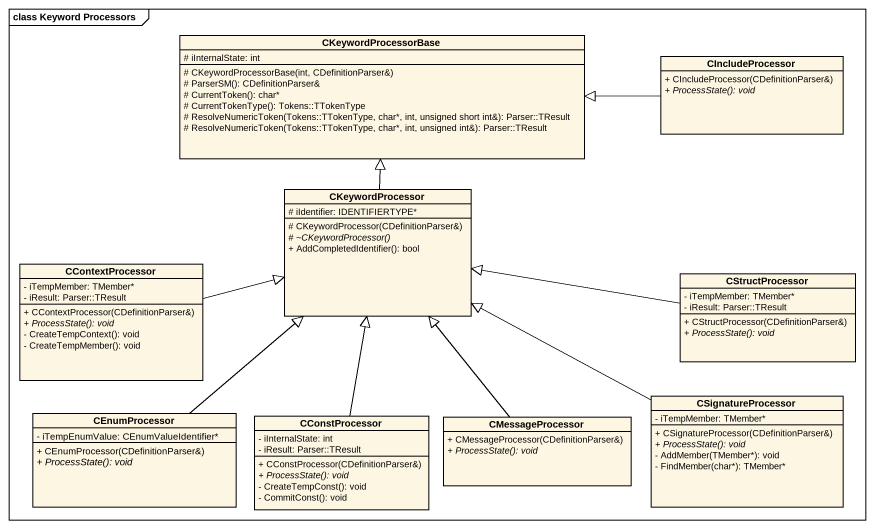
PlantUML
@startuml
mainframe class Keyword Processors
hide circle
hide empty members
skinparam classAttributeIconSize 0
class CKeywordProcessorBase {
  # iInternalState: int
  # CKeywordProcessorBase(int, CDefinitionParser&)
  # ParserSM(): CDefinitionParser&
  # CurrentToken(): char*
  # CurrentTokenType(): Tokens::TTokenType
  # ResolveNumericToken(Tokens::TTokenType, char*, int, unsigned short int&): Parser::TResult
  # ResolveNumericToken(Tokens::TTokenType, char*, int, unsigned int&): Parser::TResult
}
class CIncludeProcessor {
  + CIncludeProcessor(CDefinitionParser&)
  {abstract} + ProcessState(): void
}
class CKeywordProcessor {
  # iIdentifier: IDENTIFIERTYPE*
  # CKeywordProcessor(CDefinitionParser&)
  {abstract} # ~CKeywordProcessor()
  + AddCompletedIdentifier(): bool
}
class CContextProcessor {
  - iTempMember: TMember*
  - iResult: Parser::TResult
  + CContextProcessor(CDefinitionParser&)
  {abstract} + ProcessState(): void
  - CreateTempContext(): void
  - CreateTempMember(): void
}
class CStructProcessor {
  - iTempMember: TMember*
  - iResult: Parser::TResult
  + CStructProcessor(CDefinitionParser&)
  {abstract} + ProcessState(): void
}
class CSignatureProcessor {
  - iTempMember: TMember*
  + CSignatureProcessor(CDefinitionParser&)
  {abstract} + ProcessState(): void
  - AddMember(TMember*): void
  - FindMember(char*): TMember*
}
class CEnumProcessor {
  - iTempEnumValue: CEnumValueIdentifier*
  + CEnumProcessor(CDefinitionParser&)
  {abstract} + ProcessState(): void
}
class CConstProcessor {
  - iInternalState: int
  - iResult: Parser::TResult
  + CConstProcessor(CDefinitionParser&)
  {abstract} + ProcessState(): void
  - CreateTempConst(): void
  - CommitConst(): void
}
class CMessageProcessor {
  + CMessageProcessor(CDefinitionParser&)
  {abstract} + ProcessState(): void
}
CIncludeProcessor -left-|> CKeywordProcessorBase
CKeywordProcessor -up-|> CKeywordProcessorBase
CContextProcessor -right-|> CKeywordProcessor
CStructProcessor -left-|> CKeywordProcessor
CSignatureProcessor -left-|> CKeywordProcessor
CEnumProcessor -up-|> CKeywordProcessor
CConstProcessor -up-|> CKeywordProcessor
CMessageProcessor -up-|> CKeywordProcessor
@enduml
